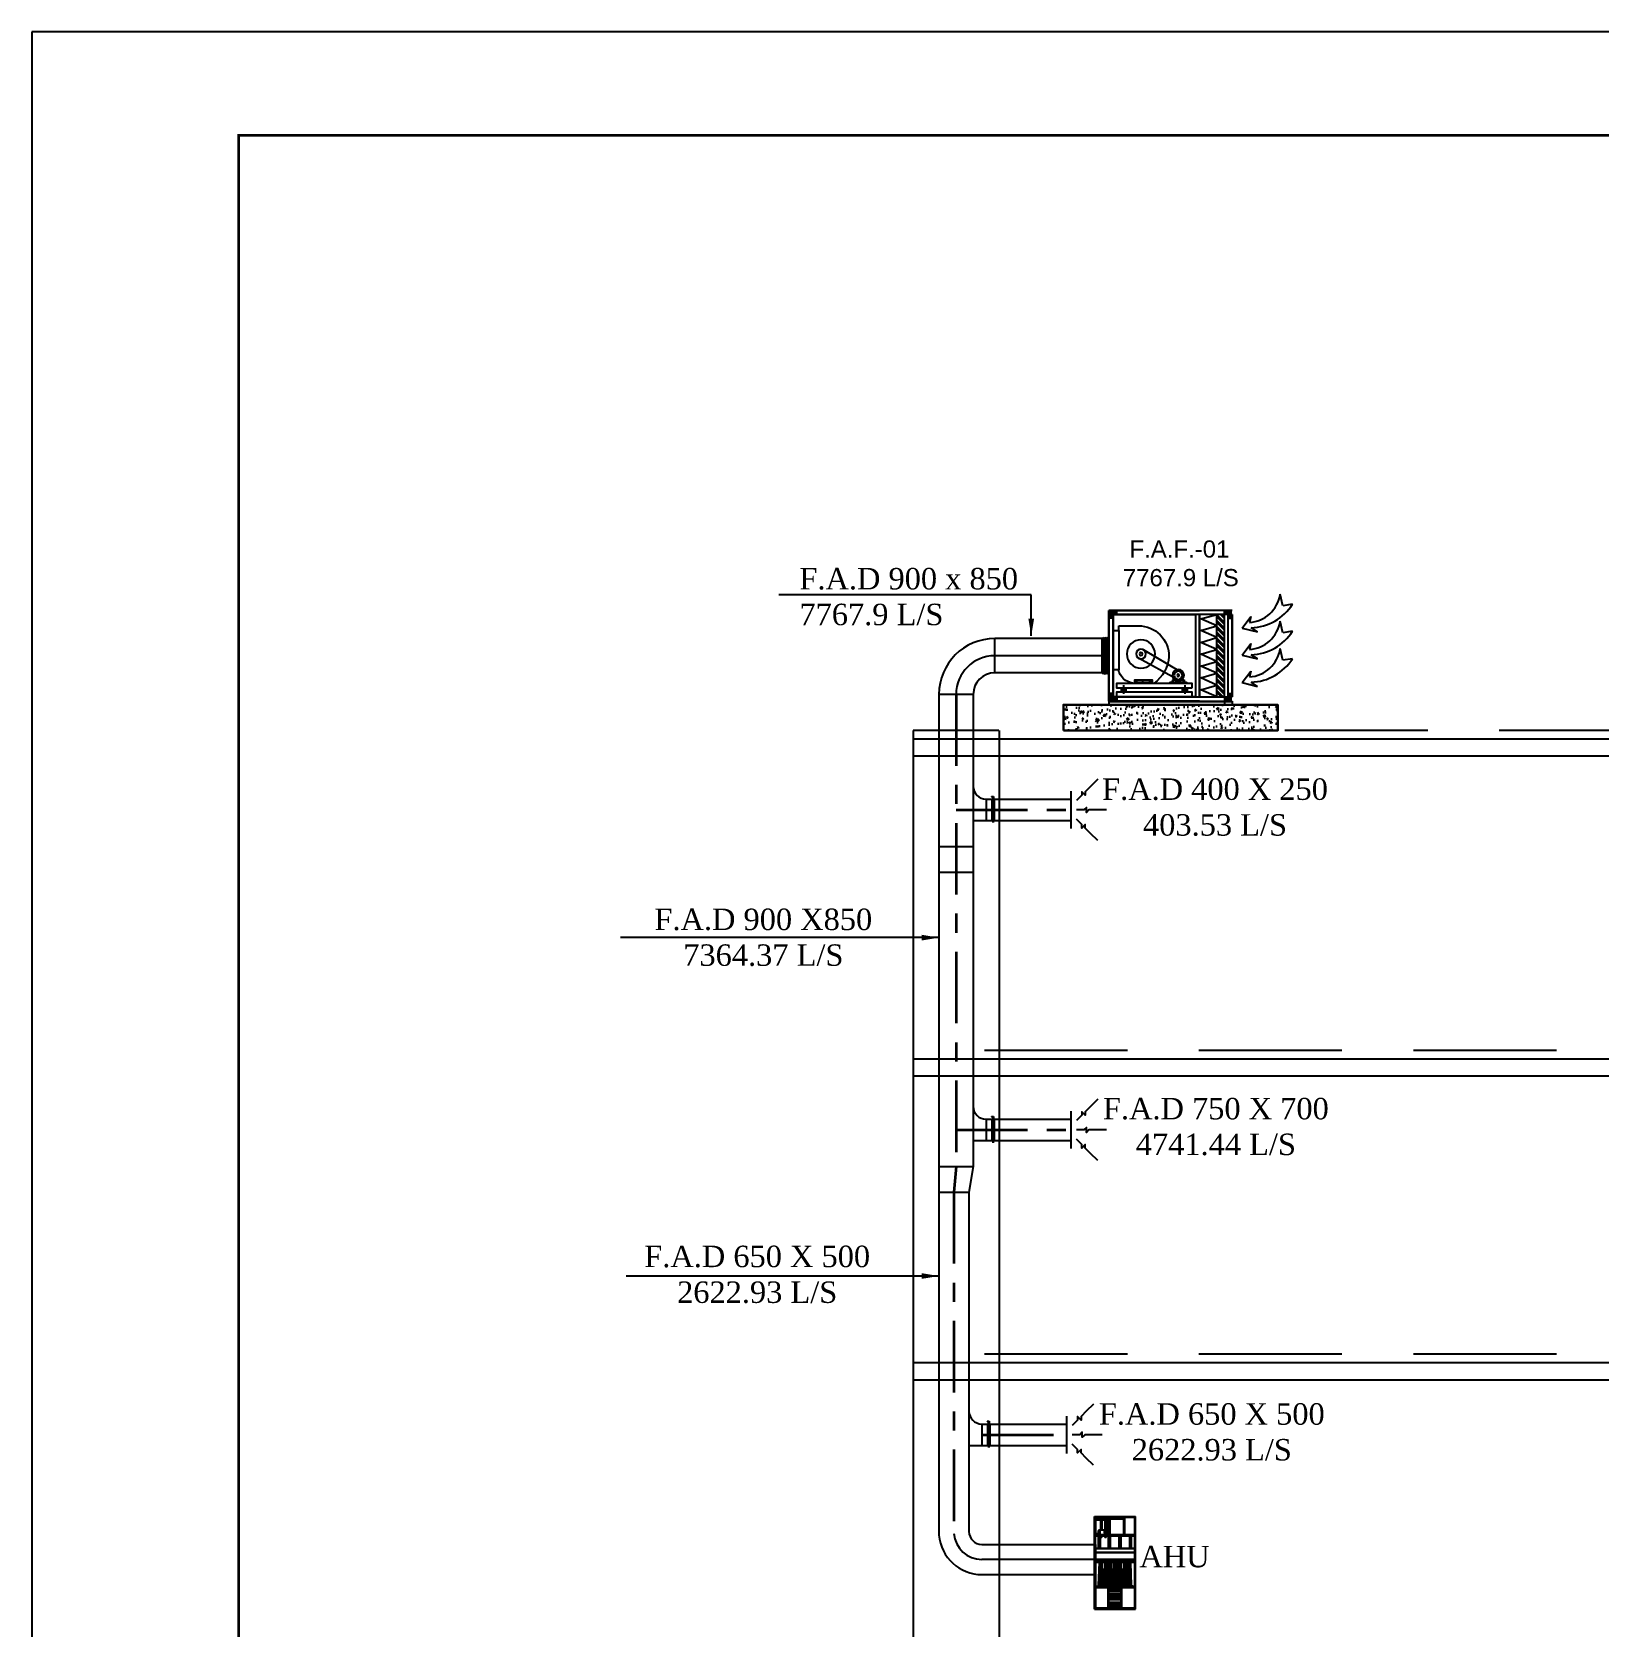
# Model space of a CAD drawing. Header units: inches. Extents: x 54.2 to 72.1, y 17.2 to 29.9.
# Drawn here: x 54.17 to 62.39, y 21.52 to 29.88 of the extents above; entities that cross this region are included whole.
import ezdxf

# ---------------------------------------------------------------- set-up
doc = ezdxf.new("R2010")
doc.units = ezdxf.units.IN
doc.header["$MEASUREMENT"] = 0
doc.linetypes.add('CENTER2', pattern=[1.125, 0.75, -0.125, 0.125, -0.125])
doc.linetypes.add('HIDDEN', pattern=[0.375, 0.25, -0.125])
for name, color, linetype in [('.1', 1, 'Continuous'), ('01_AC-EQUIP', 206, 'Continuous'), ('06_AC-FA.DUCT', 4, 'Continuous'), ('12-AC-FL.CONN.', 2, 'Continuous'), ('A.C.VOLUM DAMPER', 2, 'Continuous'), ('DASH', 1, 'Continuous'), ('R-GRILL', 2, 'Continuous'), ('template', 7, 'Continuous'), ('WALL', 2, 'Continuous')]:
    doc.layers.add(name, color=color, linetype=linetype)
for name, color, linetype, lineweight in [('04-AC_F.A.DUCT', 4, 'Continuous', 35), ('A-Handrail', 2, 'Continuous', 30), ('AC-TEXT', 7, 'Continuous', 30), ('exhaust grill', 220, 'Continuous', 18)]:
    doc.layers.add(name, color=color, linetype=linetype, lineweight=lineweight)
doc.styles.add('AC', font='romans.shx', dxfattribs={"height": 0.2})
doc.styles.add('arial', font='arial.ttf')
doc.dimstyles.get("Standard").update_dxf_attribs({"dimtxt": 0.18, "dimasz": 0.18, "dimexe": 0.18, "dimexo": 0.0625, "dimgap": 0.09, "dimtad": 0, "dimtih": 1, "dimtoh": 1, "dimdec": 4, "dimzin": 0, "dimdsep": 46, "dimtxsty": 'Standard', "dimcen": 0.09, "dimadec": 0, "dimazin": 0, "dimtfac": 1, "dimtdec": 4, "dimtofl": 0, "dimtmove": 0, "dimatfit": 3, "dimfxl": 1, "dimtolj": 1, "dimtzin": 0, "dimarcsym": 0})

# ---------------------------------------------------------------- blocks, each defined once
blk = doc.blocks.new('A$C74983092')
at = {"layer": '01_AC-EQUIP'}
for points in [[(-1.063, 0.066), (-1.063, 0), (-1.028, 0), (-1.028, 0.031), (-0.997, 0.031), (-0.997, 0.066)], [(0, 0.066), (0, 0), (-0.036, 0), (-0.036, 0.031), (-0.067, 0.031), (-0.067, 0.066)], [(-1.063, -0.716), (-1.063, -0.65), (-1.028, -0.65), (-1.028, -0.681), (-0.997, -0.681), (-0.997, -0.716)], [(-0.036, -0.681), (-0.036, -0.65), (0, -0.65), (0, -0.716), (-0.067, -0.716), (-0.067, -0.681)]]:
    blk.add_hatch(color=7, dxfattribs=at).paths.add_polyline_path(points)
h = blk.add_hatch(dxfattribs=at)
h.set_pattern_fill('ANSI32', scale=0.094816, style=0)
h.set_pattern_definition([(45, (-67.101423, -493.577206), (-0.0251420207, 0.0251420207), []), (45, (-67.08466, -493.577206), (-0.0251420207, 0.0251420207), [])])
h.paths.add_polyline_path([(-0.931, 0.03), (-0.997, 0.03), (-0.997, -0.681), (-0.931, -0.681)])
at = {"layer": '01_AC-EQUIP', "color": 7}
for p, q in [((-1.063, 0.066), (0, 0.066)), ((-1.063, 0.03), (-0.036, 0.03)), ((-1.028, 0), (-1.063, 0)), ((-1.027, 0.031), (-1.027, -0.681)), ((-0.997, 0.031), (-0.997, 0.066)), ((-0.997, -0.681), (-0.997, 0.03)), ((-0.931, -0.681), (-0.931, 0.03)), ((0, 0.066), (-0.782, 0.066)), ((-0.782, 0.066), (-0.782, 0.066)), ((-0.747, 0.031), (-0.747, -0.681)), ((-0.036, 0.031), (-0.747, 0.031)), ((-0.067, 0.031), (-0.067, 0.066)), ((-0.036, -0.681), (-0.036, 0.031)), ((-0.036, 0.03), (-0.036, -0.681)), ((-0.036, 0), (0, 0)), ((0, -0.716), (0, 0.066)), ((0, 0.066), (0, -0.716)), ((-0.084, -0.068), (-0.255, -0.068)), ((-0.084, -0.108), (-0.084, -0.068)), ((-0.616, -0.464), (-0.298, -0.274)), ((-0.581, -0.525), (-0.256, -0.347)), ((-0.66, -0.548), (-0.66, -0.569)), ((-0.656, -0.547), (-0.634, -0.547)), ((-0.54, -0.547), (-0.561, -0.547)), ((-0.536, -0.548), (-0.536, -0.569)), ((-0.347, -0.542), (-0.36, -0.542)), ((-0.354, -0.548), (-0.354, -0.535)), ((-0.286, -0.542), (-0.299, -0.542)), ((-0.293, -0.548), (-0.293, -0.535)), ((-0.232, -0.542), (-0.245, -0.542)), ((-0.238, -0.548), (-0.238, -0.535)), ((-1.028, -0.65), (-1.063, -0.65)), ((-0.036, -0.681), (-1.063, -0.681)), ((-0.997, -0.681), (-0.997, -0.716)), ((-0.997, -0.681), (-0.997, -0.748)), ((-0.747, -0.681), (-0.036, -0.681)), ((-0.655, -0.58), (-0.655, -0.654)), ((-0.374, -0.555), (-0.223, -0.555)), ((-0.354, -0.551), (-0.354, -0.567)), ((-0.293, -0.551), (-0.293, -0.567)), ((-0.238, -0.551), (-0.238, -0.567)), ((-0.127, -0.58), (-0.127, -0.654)), ((-0.067, -0.681), (-0.067, -0.716)), ((-0.036, -0.65), (0, -0.65)), ((0, -0.716), (-1.064, -0.716)), ((-1.063, -0.716), (-1.063, -0.748)), ((0, -0.748), (-1.063, -0.748)), ((0, -0.72), (-1.061, -0.72)), ((-0.782, -0.716), (0, -0.716)), ((0, -0.716), (0, -0.752))]:
    blk.add_line(p, q, dxfattribs=at)
for points in [[(-1.063, 0.03), (-1.063, -0.681)], [(-1.063, -0.681), (-1.063, 0.03)], [(-0.931, -0.067), (-0.792, -0.006), (-0.931, 0.03)], [(-0.931, -0.681), (-0.931, 0.03)], [(-0.782, 0.03), (-0.782, -0.681)], [(-0.782, -0.681), (-0.782, 0.03)], [(-0.931, -0.169), (-0.792, -0.108), (-0.931, -0.067)], [(-0.931, -0.271), (-0.792, -0.21), (-0.931, -0.169)], [(-0.931, -0.374), (-0.792, -0.312), (-0.931, -0.271)], [(-0.931, -0.476), (-0.792, -0.415), (-0.931, -0.374)], [(-0.931, -0.578), (-0.792, -0.517), (-0.931, -0.476)], [(-0.63, -0.533), (-0.643, -0.533), (-0.643, -0.555), (-0.553, -0.555), (-0.553, -0.533), (-0.565, -0.533)], [(-0.931, -0.681), (-0.792, -0.619), (-0.931, -0.578)]]:
    blk.add_lwpolyline(points, dxfattribs=at)
for points in [[(-0.084, -0.108), (-0.084, -0.447), (-0.036, -0.447), (-0.036, -0.108)], [(-0.649, -0.533), (-0.649, -0.561), (-0.643, -0.561), (-0.643, -0.533)], [(-0.547, -0.533), (-0.547, -0.561), (-0.553, -0.561), (-0.553, -0.533)], [(-0.374, -0.561), (-0.223, -0.561), (-0.223, -0.533), (-0.374, -0.533)], [(-0.715, -0.605), (-0.067, -0.605), (-0.067, -0.561), (-0.715, -0.561)], [(-0.715, -0.681), (-0.067, -0.681), (-0.067, -0.637), (-0.715, -0.637)], [(-0.676, -0.637), (-0.634, -0.637), (-0.634, -0.605), (-0.676, -0.605)], [(-0.671, -0.561), (-0.643, -0.561), (-0.643, -0.555), (-0.671, -0.555)], [(-0.525, -0.561), (-0.553, -0.561), (-0.553, -0.555), (-0.525, -0.555)], [(-0.106, -0.637), (-0.148, -0.637), (-0.148, -0.605), (-0.106, -0.605)]]:
    blk.add_lwpolyline(points, close=True, dxfattribs=at)
for centre, radius in [((-0.276, -0.31), 0.122), ((-0.276, -0.31), 0.042), ((-0.276, -0.31), 0.0134), ((-0.598, -0.494), 0.0507), ((-0.598, -0.494), 0.035), ((-0.598, -0.494), 0.00909), ((-0.354, -0.542), 0.00444), ((-0.293, -0.542), 0.00444), ((-0.238, -0.542), 0.00444)]:
    blk.add_circle(centre, radius, dxfattribs=at)
for centre, radius, start, end in [((-0.256, -0.328), 0.261, 89.8098, 181.0457), ((-0.217, -0.316), 0.3, 183.3325, 234.9147), ((-0.224, -0.418), 0.144, 276.938, 348.446)]:
    blk.add_arc(centre, radius, start, end, dxfattribs=at)
for points in [[(-0.649, -0.533), (-0.643, -0.533), (-0.649, -0.561), (-0.643, -0.561)], [(-0.547, -0.533), (-0.553, -0.533), (-0.547, -0.561), (-0.553, -0.561)], [(-0.634, -0.605), (-0.634, -0.637), (-0.676, -0.605), (-0.676, -0.637)], [(-0.671, -0.555), (-0.671, -0.561), (-0.649, -0.555), (-0.649, -0.561)], [(-0.525, -0.555), (-0.525, -0.561), (-0.547, -0.555), (-0.547, -0.561)], [(-0.148, -0.605), (-0.148, -0.637), (-0.106, -0.605), (-0.106, -0.637)]]:
    blk.add_solid(points, dxfattribs=at)
blk = doc.blocks.new('A$C60D03859')
at = {"layer": '06_AC-FA.DUCT', "color": 7}
for p, q in [((-0.156, 0.306), (-0.242, -0.048)), ((-0.242, -0.048), (-0.143, 0.1)), ((-0.156, 0.306), (0.115, 0.11)), ((0.115, 0.11), (-0.022, 0.142)), ((0.369, -0.64), (0.64, -0.578)), ((0.403, -0.862), (0.369, -0.64))]:
    blk.add_line(p, q, dxfattribs=at)
for centre, radius, start, end in [((1.032, 0.131), 1.176, 181.521, 237.6803), ((0.755, 0.192), 0.779, 183.7141, 261.5016)]:
    blk.add_arc(centre, radius, start, end, dxfattribs=at)
blk = doc.blocks.new('A$C4FDA1B52')
at = {"layer": '12-AC-FL.CONN.', "color": 7, "linetype": 'Continuous'}
for p, q in [((-0.13, 0.026), (-0.156, 0)), ((-0.156, -0.8), (-0.156, 0)), ((-0.13, 0.026), (-0.104, 0)), ((-0.13, -0.8), (-0.13, 0)), ((-0.078, 0.026), (-0.104, 0)), ((-0.104, -0.8), (-0.104, 0)), ((-0.078, 0.026), (-0.052, 0)), ((-0.078, -0.8), (-0.078, 0)), ((-0.026, 0.026), (-0.052, 0)), ((-0.052, -0.8), (-0.052, 0)), ((-0.026, 0.026), (0, 0)), ((-0.026, -0.8), (-0.026, 0)), ((0, -0.8), (0, 0)), ((-0.13, -0.826), (-0.156, -0.8)), ((-0.13, -0.826), (-0.104, -0.8)), ((-0.078, -0.826), (-0.104, -0.8)), ((-0.078, -0.826), (-0.052, -0.8)), ((-0.026, -0.826), (-0.052, -0.8)), ((-0.026, -0.826), (0, -0.8))]:
    blk.add_line(p, q, dxfattribs=at)
blk = doc.blocks.new('A$C180A56EA')
at = {"layer": 'A.C.VOLUM DAMPER'}
h = blk.add_hatch(dxfattribs=at)
h.set_pattern_fill('ANSI31', scale=0.001, style=0)
h.set_pattern_definition([(45, (129.5106855, -230.48025158), (-8.838834765e-05, 8.838834765e-05), [])])
h.paths.add_polyline_path([(0.046, 0.004), (0.046, 0.006), (0.04, 0.006), (0.04, -0.003), (0.046, -0.003), (0.046, 0), (0.06, 0), (0.06, 0.013), (0.057, 0.013), (0.057, 0.004)])
at = {"layer": 'A.C.VOLUM DAMPER', "color": 7}
for p, q in [((-0.124, 0.003), (-0.116, 0.003)), ((-0.116, 0), (-0.119, 0.003)), ((-0.119, 0), (-0.116, 0.002)), ((-0.116, 0.002), (-0.118, 0.003)), ((-0.116, 0.003), (-0.117, 0.003)), ((-0.117, 0), (-0.116, 0.001)), ((-0.116, 0), (-0.11, 0.006)), ((-0.116, 0.001), (-0.112, 0.006)), ((-0.11, 0), (-0.116, 0.006)), ((-0.116, 0.002), (-0.113, 0.006)), ((-0.116, -0.003), (-0.116, 0.006)), ((-0.116, 0.003), (-0.114, 0.006)), ((-0.116, 0.006), (-0.11, 0.006)), ((-0.116, 0.006), (-0.116, 0.006)), ((-0.116, 0.005), (-0.115, 0.006)), ((-0.116, -0.001), (-0.11, 0.005)), ((-0.11, -0.001), (-0.116, 0.005)), ((-0.116, -0.002), (-0.11, 0.004)), ((-0.11, -0.003), (-0.116, 0.004)), ((-0.116, -0.003), (-0.11, 0.003)), ((-0.111, -0.003), (-0.116, 0.003)), ((-0.112, -0.003), (-0.116, 0.002)), ((-0.113, -0.003), (-0.116, 0)), ((-0.116, 0), (-0.116, 0)), ((-0.11, 0.001), (-0.115, 0.006)), ((-0.11, 0.002), (-0.114, 0.006)), ((-0.114, -0.003), (-0.11, 0.002)), ((-0.11, 0.003), (-0.113, 0.006)), ((-0.113, 0.002), (0.04, 0.002)), ((-0.113, -0.003), (-0.11, 0.001)), ((-0.11, 0.004), (-0.112, 0.006)), ((0.04, 0.012), (-0.11, 0.012)), ((-0.11, 0.005), (-0.11, 0.006)), ((-0.088, 0.011), (-0.099, -0.007)), ((-0.077, 0.011), (-0.066, -0.007)), ((-0.04, 0.011), (-0.051, -0.007)), ((-0.028, 0.011), (-0.017, -0.007)), ((0.006, 0.011), (-0.006, -0.007)), ((0.017, 0.011), (0.029, -0.007)), ((0.046, 0.006), (0.04, 0.006)), ((0.04, 0.006), (0.04, -0.003)), ((0.046, 0.004), (0.046, 0.006)), ((0.057, 0.004), (0.046, 0.004)), ((0.06, 0.013), (0.057, 0.013)), ((0.057, 0.013), (0.057, 0.004)), ((0.06, 0.013), (0.06, 0)), ((-0.124, 0), (-0.116, 0)), ((-0.114, -0.003), (-0.116, -0.001)), ((-0.115, -0.003), (-0.116, -0.002)), ((-0.11, -0.003), (-0.116, -0.003)), ((-0.112, -0.003), (-0.11, 0)), ((-0.111, -0.003), (-0.11, -0.001)), ((-0.11, -0.003), (-0.11, -0.002)), ((-0.11, -0.008), (0.04, -0.008)), ((0.04, -0.003), (0.046, -0.003)), ((0.06, 0), (0.046, 0)), ((0.046, -0.003), (0.046, 0))]:
    blk.add_line(p, q, dxfattribs=at)
at = {"layer": 'A.C.VOLUM DAMPER', "color": 7, "extrusion": (0, 0, -1)}
for centre, major_axis, start_param, end_param in [((-0.094, 0.002), (0.00135, 0.00135), 3.926991, 7.068583), ((-0.094, 0.002), (-0.00135, 0.00135), 2.356195, 5.497787), ((-0.071, 0.002), (0.00135, 0.00135), 3.926991, 7.068583), ((-0.071, 0.002), (-0.00135, 0.00135), 2.356195, 5.497787), ((-0.046, 0.002), (0.00135, 0.00135), 3.926991, 7.068583), ((-0.046, 0.002), (-0.00135, 0.00135), 2.356195, 5.497787), ((-0.023, 0.002), (0.00135, 0.00135), 3.926991, 7.068583), ((-0.023, 0.002), (-0.00135, 0.00135), 2.356194, 5.497787), ((0, 0.002), (0.00135, 0.00135), 3.926991, 7.068583), ((0, 0.002), (0.00135, 0.00135), 0.785398, 3.926991), ((0.023, 0.002), (0.00135, 0.00135), 3.926991, 7.068583), ((0.023, 0.002), (-0.00135, 0.00135), 2.356195, 5.497787)]:
    blk.add_ellipse(centre, major_axis=major_axis, ratio=1, start_param=start_param, end_param=end_param, dxfattribs=at)
blk = doc.blocks.new('ARR03B')
at = {"color": 7}
blk.add_lwpolyline([(0, 0), (-2, 0), (-3.5, 0), (-4, 0.5), (-4, -0.5), (-4.5, 0), (-6, 0)], dxfattribs=at)

msp = doc.modelspace()

# ---------------------------------------------------------------- hatches: boundary and pattern name
for points in [[(59.8231, 22.0929), (59.8952, 22.0929), (59.8952, 22.0884), (59.8231, 22.0884)], [(59.8184, 22.0584), (59.8184, 22.0077), (59.8151, 22.0077), (59.8151, 22.0584)]]:
    msp.add_hatch(color=256).paths.add_polyline_path(points)
at = {"layer": 'A-Handrail', "ltscale": 0.01}
h = msp.add_hatch(dxfattribs=at)
h.set_pattern_fill('AR-CONC', color=254, scale=0.000449934, style=0)
h.set_pattern_definition([(50, (-865.013335, -364.24402), (0.0819709907, -0.007171529), [0.008571234, -0.0942835706]), (355, (-865.013335, -364.24402), (-0.015857197, 0.08596288), [0.006856987, -0.075427119]), (100.451445, (-865.006504, -364.24462), (0.0661137936, 0.078791348), [0.007284428, -0.080128772]), (46.1842, (-865.01334, -364.22116), (0.121967549, -0.018916253), [0.01285685, -0.141425356]), (96.635558, (-865.00317, -364.22274), (0.10681608, 0.111325309), [0.010926646, -0.120193266]), (351.184151, (-865.01334, -364.22116), (0.10681608, 0.111325309), [0.010285466, -0.113140164]), (21, (-865.00191, -364.22688), (0.068216398, -0.0460125413), [0.008571234, -0.0942835706]), (326, (-865.00191, -364.22688), (0.0278068046, 0.082872341), [0.006856987, -0.0754268565]), (71.451445, (-864.99622, -364.23071), (0.096023202, 0.0368598003), [0.007284428, -0.080128634]), (37.5, (-865.013335, -364.24402), (0.00138966615, 0.0380441469), [0, -0.0745125915, 0, -0.0765696876, 0, -0.0757125643]), (7.5, (-865.013335, -364.24402), (0.0300644064, 0.0450745994), [0, -0.0436561503, 0, -0.0727983448, 0, -0.0288564868]), (327.5, (-865.03882, -364.24402), (0.0610067547, -0.002577554), [0, -0.028570779, 0, -0.0891408304, 0, -0.118283025]), (317.5, (-865.05025, -364.24402), (0.066648285, 0.0114402308), [0, -0.0371420127, 0, -0.059198654, 0, -0.08399809])])
h.paths.add_polyline_path([(59.5789, 26.2208), (59.5789, 26.3558), (60.7038, 26.3558), (60.7038, 26.2208)])

# ---------------------------------------------------------------- linework, layer by layer
at = {"layer": '.1', "color": 0}
msp.add_line((72.0642, 29.8845), (54.1685, 29.8845), dxfattribs=at)
for p, q in [((58.9265, 22.6518), (58.9265, 22.0011)), ((59.084, 22.6518), (59.084, 22.0206)), ((59.7431, 22.0999), (59.9573, 22.0999)), ((59.7431, 21.6138), (59.7431, 22.0999)), ((59.7473, 22.0962), (59.9538, 22.0962)), ((59.7473, 21.6185), (59.7473, 22.0962)), ((59.8231, 22.0948), (59.7483, 22.0948)), ((59.7483, 22.0948), (59.7483, 21.9972)), ((59.8952, 22.0844), (59.7483, 22.0844)), ((59.774, 22.0844), (59.774, 22.03)), ((59.7772, 22.03), (59.7772, 22.0844)), ((59.7775, 22.03), (59.7775, 22.0844)), ((59.7806, 22.0844), (59.7806, 22.03)), ((59.797, 22.0844), (59.797, 22.03)), ((59.8001, 22.03), (59.8001, 22.0844)), ((59.8004, 22.03), (59.8004, 22.0844)), ((59.8035, 22.0844), (59.8035, 22.03)), ((59.8135, 22.0948), (59.8135, 22.0844)), ((59.8198, 22.0844), (59.8198, 22.0047)), ((59.8231, 22.0948), (59.8231, 22.0047)), ((59.8952, 22.0948), (59.8952, 22.0047)), ((59.8994, 22.0948), (59.8994, 22.0047)), ((59.9538, 21.6185), (59.9538, 22.0962)), ((59.9573, 21.6138), (59.9573, 22.0999)), ((59.774, 22.0823), (59.7483, 22.0823)), ((59.774, 22.0818), (59.7483, 22.0818)), ((59.774, 22.0793), (59.7483, 22.0793)), ((59.7483, 22.0109), (59.762, 22.0109)), ((59.7483, 22.0098), (59.7625, 22.0098)), ((59.7483, 22.0092), (59.7628, 22.0092)), ((59.7483, 22.0077), (59.7638, 22.0077)), ((59.7483, 22.0047), (59.9525, 22.0047)), ((59.7616, 22.0221), (59.7616, 22.0125)), ((59.7616, 22.0221), (59.7616, 22.0125)), ((59.7674, 22.03), (59.8059, 22.03)), ((59.7701, 22.03), (59.7701, 22.0047)), ((59.7701, 22.03), (59.7701, 22.0047)), ((59.7701, 22.03), (59.8059, 22.03)), ((59.774, 22.0047), (59.774, 21.9894)), ((59.7772, 21.9894), (59.7772, 22.0047)), ((59.7775, 21.9894), (59.7775, 22.0047)), ((59.797, 22.0823), (59.7806, 22.0823)), ((59.797, 22.0818), (59.7806, 22.0818)), ((59.797, 22.0793), (59.7806, 22.0793)), ((59.7806, 21.9894), (59.7806, 22.0047)), ((59.797, 22.0047), (59.797, 21.9894)), ((59.8001, 21.9894), (59.8001, 22.0047)), ((59.8004, 21.9894), (59.8004, 22.0047)), ((59.8198, 22.0823), (59.8035, 22.0823)), ((59.8198, 22.0818), (59.8035, 22.0818)), ((59.8198, 22.0793), (59.8035, 22.0793)), ((59.8035, 21.9894), (59.8035, 22.0047)), ((59.8059, 22.03), (59.8059, 22.0047)), ((59.8059, 22.03), (59.8059, 22.0047)), ((59.8198, 22.0077), (59.8079, 22.0077)), ((59.8198, 22.0092), (59.8085, 22.0092)), ((59.8198, 22.0098), (59.8087, 22.0098)), ((59.8198, 22.0109), (59.809, 22.0109)), ((59.8092, 22.0221), (59.8092, 22.0125)), ((59.8092, 22.0221), (59.8092, 22.0125)), ((59.8151, 22.0185), (59.8092, 22.0185)), ((59.8151, 22.0162), (59.8092, 22.0162)), ((59.8135, 22.0793), (59.8135, 22.0185)), ((59.1515, 21.9531), (59.7473, 21.9531)), ((59.774, 21.9972), (59.7473, 21.9972)), ((59.7473, 21.9531), (59.7473, 21.7948)), ((59.9538, 21.9309), (59.7473, 21.9309)), ((59.9538, 21.9295), (59.7473, 21.9295)), ((59.774, 21.9958), (59.7483, 21.9958)), ((59.763, 21.9309), (59.763, 21.9958)), ((59.7642, 21.9309), (59.7642, 21.9958)), ((59.7718, 21.9309), (59.7718, 21.9958)), ((59.773, 21.9309), (59.773, 21.9958)), ((59.7806, 21.9894), (59.774, 21.9894)), ((59.797, 21.9972), (59.7806, 21.9972)), ((59.797, 21.9958), (59.7806, 21.9958)), ((59.8035, 21.9894), (59.797, 21.9894)), ((59.9538, 21.9972), (59.8035, 21.9972)), ((59.9529, 21.9958), (59.8035, 21.9958)), ((59.816, 21.9309), (59.816, 21.9958)), ((59.8172, 21.9309), (59.8172, 21.9958)), ((59.8248, 21.9309), (59.8248, 21.9958)), ((59.826, 21.9309), (59.826, 21.9958)), ((59.8719, 21.9309), (59.8719, 21.9958)), ((59.8731, 21.9309), (59.8731, 21.9958)), ((59.8807, 21.9309), (59.8807, 21.9958)), ((59.8819, 21.9309), (59.8819, 21.9958)), ((59.9272, 21.9309), (59.9272, 21.9958)), ((59.9284, 21.9309), (59.9284, 21.9958)), ((59.9361, 21.9309), (59.9361, 21.9958)), ((59.9373, 21.9309), (59.9373, 21.9958)), ((59.7473, 21.874), (59.1515, 21.874)), ((59.9538, 21.911), (59.7473, 21.911)), ((59.9538, 21.874), (59.7473, 21.874)), ((59.9538, 21.8622), (59.7473, 21.8622)), ((59.9538, 21.8618), (59.7473, 21.8618)), ((59.9538, 21.9097), (59.7483, 21.9097)), ((59.9538, 21.9093), (59.7483, 21.9093)), ((59.9538, 21.8726), (59.7483, 21.8726)), ((59.9538, 21.8722), (59.7483, 21.8722)), ((59.7483, 21.8578), (59.7483, 21.6201)), ((59.9529, 21.8576), (59.7483, 21.8576)), ((59.7642, 21.7393), (59.7679, 21.8576)), ((59.7716, 21.7393), (59.7679, 21.8576)), ((59.7716, 21.7393), (59.7753, 21.8576)), ((59.779, 21.7393), (59.7753, 21.8576)), ((59.779, 21.7393), (59.7827, 21.8576)), ((59.7864, 21.7393), (59.7827, 21.8576)), ((59.7926, 21.7393), (59.7963, 21.8576)), ((59.8001, 21.7393), (59.7963, 21.8576)), ((59.8001, 21.7393), (59.8038, 21.8576)), ((59.8075, 21.7393), (59.8038, 21.8576)), ((59.8075, 21.7393), (59.8112, 21.8576)), ((59.8149, 21.7393), (59.8112, 21.8576)), ((59.8149, 21.7393), (59.8186, 21.8576)), ((59.8223, 21.7393), (59.8186, 21.8576)), ((59.8223, 21.7393), (59.826, 21.8576)), ((59.8297, 21.7393), (59.826, 21.8576)), ((59.8297, 21.7393), (59.8334, 21.8576)), ((59.8371, 21.7393), (59.8334, 21.8576)), ((59.8414, 21.7393), (59.8451, 21.8576)), ((59.8488, 21.7393), (59.8451, 21.8576)), ((59.8488, 21.7393), (59.8525, 21.8576)), ((59.8562, 21.7393), (59.8525, 21.8576)), ((59.8562, 21.7393), (59.8599, 21.8576)), ((59.8636, 21.7393), (59.8599, 21.8576)), ((59.8636, 21.7393), (59.8673, 21.8576)), ((59.871, 21.7393), (59.8673, 21.8576)), ((59.871, 21.7393), (59.8747, 21.8576)), ((59.8784, 21.7393), (59.8747, 21.8576)), ((59.8784, 21.7393), (59.8821, 21.8576)), ((59.8858, 21.7393), (59.8821, 21.8576)), ((59.8921, 21.7393), (59.8958, 21.8576)), ((59.8995, 21.7393), (59.8958, 21.8576)), ((59.8995, 21.7393), (59.9032, 21.8576)), ((59.9069, 21.7393), (59.9032, 21.8576)), ((59.9069, 21.7393), (59.9106, 21.8576)), ((59.9143, 21.7393), (59.9106, 21.8576)), ((59.9143, 21.7393), (59.918, 21.8576)), ((59.9217, 21.7393), (59.918, 21.8576)), ((59.9217, 21.7393), (59.9254, 21.8576)), ((59.9291, 21.7393), (59.9254, 21.8576)), ((59.9291, 21.7393), (59.9328, 21.8576)), ((59.9365, 21.7393), (59.9328, 21.8576)), ((59.9529, 21.8578), (59.9529, 21.6201)), ((59.1515, 21.7948), (59.1515, 21.7948)), ((59.1515, 21.7948), (59.1515, 21.7948)), ((59.1515, 21.7948), (59.1515, 21.7948)), ((59.1515, 21.7948), (59.7473, 21.7948)), ((59.9529, 21.7313), (59.7483, 21.7313)), ((59.9529, 21.7254), (59.7483, 21.7254)), ((59.7625, 21.7393), (59.938, 21.7393)), ((59.7625, 21.7393), (59.7625, 21.7313)), ((59.7625, 21.7368), (59.938, 21.7368)), ((59.7625, 21.7336), (59.938, 21.7336)), ((59.7895, 21.7393), (59.7895, 21.7313)), ((59.8145, 21.7216), (59.8859, 21.7216)), ((59.8145, 21.6154), (59.8145, 21.7216)), ((59.8177, 21.6154), (59.8177, 21.7216)), ((59.8177, 21.7189), (59.8828, 21.7189)), ((59.8177, 21.7178), (59.8828, 21.7178)), ((59.8177, 21.7103), (59.8828, 21.7103)), ((59.8177, 21.7092), (59.8828, 21.7092)), ((59.8177, 21.697), (59.8828, 21.697)), ((59.8177, 21.6959), (59.8828, 21.6959)), ((59.8177, 21.6881), (59.8828, 21.6881)), ((59.8177, 21.687), (59.8828, 21.687)), ((59.8177, 21.6804), (59.8828, 21.6804)), ((59.8177, 21.6793), (59.8828, 21.6793)), ((59.8177, 21.6727), (59.8828, 21.6727)), ((59.8177, 21.6716), (59.8828, 21.6716)), ((59.8394, 21.7393), (59.8394, 21.7313)), ((59.8828, 21.6154), (59.8828, 21.7216)), ((59.8859, 21.6154), (59.8859, 21.7216)), ((59.8892, 21.7393), (59.8892, 21.7313)), ((59.938, 21.7393), (59.938, 21.7313)), ((59.7431, 21.6138), (59.9573, 21.6138)), ((59.7473, 21.6185), (59.8145, 21.6185)), ((59.7483, 21.6201), (59.8145, 21.6201)), ((59.8145, 21.6154), (59.8859, 21.6154)), ((59.8177, 21.6649), (59.8828, 21.6649)), ((59.8177, 21.6638), (59.8828, 21.6638)), ((59.8177, 21.6506), (59.8828, 21.6506)), ((59.8177, 21.6495), (59.8828, 21.6495)), ((59.8177, 21.6429), (59.8828, 21.6429)), ((59.8177, 21.6417), (59.8828, 21.6417)), ((59.8177, 21.6351), (59.8828, 21.6351)), ((59.8177, 21.634), (59.8828, 21.634)), ((59.8177, 21.6274), (59.8828, 21.6274)), ((59.8177, 21.6263), (59.8828, 21.6263)), ((59.8177, 21.6197), (59.8828, 21.6197)), ((59.8177, 21.6185), (59.8828, 21.6185)), ((59.8859, 21.6201), (59.9529, 21.6201)), ((59.8859, 21.6185), (59.9538, 21.6185))]:
    msp.add_line(p, q)
for points in [[(59.8231, 22.0929), (59.8952, 22.0929), (59.8952, 22.0884), (59.8231, 22.0884)], [(59.8016, 22.013), (59.8016, 22.0216), (59.7925, 22.0216), (59.7925, 22.013)], [(59.8184, 22.0584), (59.8184, 22.0077), (59.8151, 22.0077), (59.8151, 22.0584)]]:
    msp.add_lwpolyline(points, close=True)
for centre, radius, start, end in [((59.1515, 22.0206), 0.2258, 184.95934, 270), ((59.1515, 22.0206), 0.1467, 184.3512, 270), ((59.7727, 22.02), 0.0113, 118.16262, 169.0592), ((59.7727, 22.0147), 0.0113, 190.9408, 241.83738), ((59.7947, 22.0207), 0.0145, 5.80733, 39.82198), ((59.7962, 22.0134), 0.013, 318.17746, 356.19323)]:
    msp.add_arc(centre, radius, start, end)
at = {"layer": '04-AC_F.A.DUCT', "color": 7, "linetype": 'CENTER2', "ltscale": 0.5}
for p, q in [((59.0165, 26.4107), (59.0165, 23.9352)), ((59.0165, 25.8047), (59.6178, 25.8047)), ((59.0165, 24.1264), (59.6178, 24.1264)), ((59.0165, 23.9352), (59.0053, 23.8002)), ((59.0053, 23.8002), (59.0053, 22.0095)), ((59.1515, 22.5281), (59.5953, 22.5281))]:
    msp.add_line(p, q, dxfattribs=at)
at = {"layer": '06_AC-FA.DUCT', "color": 7}
for p, q in [((59.8181, 26.7031), (59.219, 26.7031)), ((59.8181, 26.5232), (59.219, 26.5232)), ((58.9265, 26.4107), (58.9265, 22.8093)), ((59.1065, 26.4107), (59.1065, 23.9352)), ((59.174, 25.8609), (59.6178, 25.8609)), ((59.174, 25.8609), (59.174, 25.7484)), ((59.6178, 25.9026), (59.6178, 25.7067)), ((59.1065, 25.7484), (59.6178, 25.7484)), ((58.9265, 25.6134), (59.1065, 25.6134)), ((58.9265, 25.4785), (59.1065, 25.4785)), ((59.174, 24.1826), (59.6178, 24.1826)), ((59.174, 24.1826), (59.174, 24.0702)), ((59.6178, 24.2244), (59.6178, 24.0284)), ((59.1065, 24.0702), (59.6178, 24.0702)), ((58.9265, 23.9352), (59.1065, 23.9352)), ((59.1065, 23.9352), (59.084, 23.8002)), ((58.9265, 23.8002), (59.084, 23.8002)), ((59.084, 23.8002), (59.084, 22.8093)), ((58.9265, 22.8093), (58.9265, 22.6518)), ((59.084, 22.8093), (59.084, 22.6518)), ((59.5953, 22.6261), (59.5953, 22.4301)), ((59.1515, 22.5843), (59.5953, 22.5843)), ((59.1515, 22.5843), (59.1515, 22.4719)), ((59.084, 22.4719), (59.5953, 22.4719))]:
    msp.add_line(p, q, dxfattribs=at)
at = {"layer": '06_AC-FA.DUCT', "color": 7, "linetype": 'CENTER2'}
msp.add_line((59.8181, 26.6132), (59.219, 26.6132), dxfattribs=at)
at = {"layer": '06_AC-FA.DUCT', "color": 7}
for centre, radius, start, end in [((59.219, 26.4107), 0.2925, 90, 180), ((59.219, 26.4107), 0.1125, 90, 180), ((59.174, 25.9284), 0.0675, 180, 270), ((59.174, 24.2501), 0.0675, 180, 270), ((59.1515, 22.6518), 0.0675, 180, 270), ((59.1515, 22.0206), 0.0675, 180, 270)]:
    msp.add_arc(centre, radius, start, end, dxfattribs=at)
at = {"layer": '06_AC-FA.DUCT', "color": 7, "linetype": 'CENTER2'}
msp.add_arc((59.219, 26.4107), 0.2025, 90, 180, dxfattribs=at)
at = {"layer": 'A-Handrail', "color": 254, "ltscale": 0.01}
msp.add_lwpolyline([(59.5789, 26.2208), (59.5789, 26.3558), (60.7038, 26.3558), (60.7038, 26.2208)], close=True, dxfattribs=at)
at = {"layer": 'DASH', "color": 252, "linetype": 'HIDDEN', "ltscale": 3}
for p, q in [((63.7408, 26.2208), (58.7915, 26.2208)), ((66.6654, 24.5426), (58.7915, 24.5426)), ((66.6654, 22.9498), (58.7915, 22.9498))]:
    msp.add_line(p, q, dxfattribs=at)
at = {"layer": 'template'}
msp.add_line((54.1685, 29.8845), (54.1685, 17.1948), dxfattribs=at)
at = {"layer": 'template', "linetype": 'Continuous', "const_width": 0.0154}
msp.add_lwpolyline([(55.253, 17.7371), (71.5219, 17.7371), (71.5219, 29.3422), (55.253, 29.3422)], close=True, dxfattribs=at)
at = {"layer": 'WALL', "color": 7, "linetype": 'Continuous'}
for p, q in [((59.219, 26.5232), (59.219, 26.7031)), ((59.1065, 26.4107), (58.9265, 26.4107)), ((59.6178, 24.1826), (59.6178, 24.0702)), ((59.5953, 22.5843), (59.5953, 22.4719))]:
    msp.add_line(p, q, dxfattribs=at)
at = {"layer": 'WALL', "color": 8, "linetype": 'Continuous'}
for p, q in [((58.7915, 26.2208), (58.7915, 21.1761)), ((59.2415, 26.2208), (59.2415, 21.1761)), ((66.6654, 26.1759), (58.7915, 26.1759)), ((63.7408, 26.0859), (58.7915, 26.0859)), ((66.6654, 24.4976), (58.7915, 24.4976)), ((66.6654, 24.4076), (58.7915, 24.4076)), ((68.8239, 22.9048), (58.7915, 22.9048)), ((66.6654, 22.8149), (58.7915, 22.8149))]:
    msp.add_line(p, q, dxfattribs=at)
at = {"layer": 'WALL', "linetype": 'Continuous'}
msp.add_line((59.6178, 25.8609), (59.6178, 25.7484), dxfattribs=at)

# ---------------------------------------------------------------- block references
at = {"layer": '01_AC-EQUIP', "color": 160, "xscale": -0.6079867962533491, "yscale": 0.6079867962533491, "zscale": 0.6079867962519677}
msp.add_blockref('A$C74983092', (59.8181, 26.8108), dxfattribs=at)
at = {"layer": '06_AC-FA.DUCT', "color": 7, "xscale": 0.2249166679414252, "yscale": 0.2249166679414252, "zscale": 0.2249166679453385}
msp.add_blockref('A$C4FDA1B52', (59.8181, 26.7031), dxfattribs=at)
at = {"layer": 'A.C.VOLUM DAMPER', "color": 7, "xscale": 0.7498892087681456, "yscale": 0.7498892087681456, "zscale": 0.7498892087681456, "rotation": 90.00000000000001}
for p in [(59.2124, 25.8308), (59.2124, 24.1526), (59.1899, 22.5542)]:
    msp.add_blockref('A$C180A56EA', p, dxfattribs=at)
at = {"layer": 'exhaust grill', "xscale": 0.2249667634830232, "yscale": 0.2249667634830232, "zscale": 0.2249667634830232, "rotation": 90}
for p in [(60.5866, 26.7925), (60.5866, 26.6509), (60.5866, 26.507)]:
    msp.add_blockref('A$C60D03859', p, dxfattribs=at)
at = {"layer": 'R-GRILL', "yscale": 0.02629640755576681, "zscale": 0.0262964075349828}
for p, xscale, rotation in [((59.7592, 25.9652), -0.02629640754407958, 225), ((59.7592, 25.6441), 0.0262964075440796, 315), ((59.8054, 25.8047), -0.02629640755576681, 180)]:
    msp.add_blockref('ARR03B', p, dxfattribs=dict(at, xscale=xscale, rotation=rotation))
at = {"layer": 'R-GRILL', "color": 7, "yscale": 0.02629640755576681, "zscale": 0.0262964075349828}
for p, xscale, rotation in [((59.7592, 24.287), -0.02629640754407958, 225), ((59.8054, 24.1264), -0.02629640755576681, 180), ((59.7592, 23.9659), 0.0262964075440796, 315), ((59.7367, 22.6887), -0.02629640754407958, 225), ((59.7829, 22.5281), -0.02629640755576681, 180), ((59.7367, 22.3676), 0.0262964075440796, 315)]:
    msp.add_blockref('ARR03B', p, dxfattribs=dict(at, xscale=xscale, rotation=rotation))

# ---------------------------------------------------------------- texts
at = {"insert": (59.8212, 27.2179), "char_height": 0.089987, "attachment_point": 1, "style": 'arial'}
msp.add_mtext_dynamic_manual_height_columns('   F.A.F.-01\\P  7767.9 L/S', width=2.059383, gutter_width=1, heights=[0], dxfattribs=at)
at = {"layer": 'AC-TEXT', "color": 34, "linetype": 'Continuous', "insert": (58.1945, 26.771), "char_height": 0.112483, "width": 1.777894, "attachment_point": 7, "style": 'AC'}
msp.add_mtext('\\A1;{\\fTimes New Roman|b0|i0|c0|p18;\\C7;F.A.D 900 x 850\\P7767.9 L/S}', dxfattribs=at)
at = {"layer": 'AC-TEXT', "color": 3, "linetype": 'Continuous', "char_height": 0.112483, "width": 1.980672, "attachment_point": 2, "style": 'AC'}
for s, insert in [('\\A1;{\\fTimes New Roman|b0|i0|c0|p18;\\C7;F.A.D 400 X 250\\P403.53 L/S\\C3; }', (60.3745, 25.9698)), ('\\A1;{\\fTimes New Roman|b0|i0|c0|p18;\\C7;F.A.D 900 X850\\P7364.37 L/S}', (58.0052, 25.287)), ('\\A1;{\\fTimes New Roman|b0|i0|c0|p18;\\C7;F.A.D 750 X 700\\P4741.44 L/S}', (60.379, 24.2945)), ('\\A1;{\\fTimes New Roman|b0|i0|c0|p18;\\C7;F.A.D 650 X 500\\P2622.93 L/S}', (57.973, 23.5194)), ('\\A1;{\\fTimes New Roman|b0|i0|c0|p18;\\C7;F.A.D 650 X 500\\P2622.93 L/S}', (60.3577, 22.6932)), ('\\A1;{\\fTimes New Roman|b0|i0|c0|p18;\\C7;AHU}', (60.1622, 21.9454))]:
    msp.add_mtext(s, dxfattribs=dict(at, insert=insert))

# ---------------------------------------------------------------- leaders
for points in [[(59.4106, 26.7168), (59.4106, 26.933), (58.0857, 26.933)], [(58.9265, 25.1348), (57.2555, 25.1348)], [(58.9265, 23.3604), (57.2852, 23.3604)]]:
    msp.add_leader(points, dimstyle='Standard', override={"dimasz": 0.09})

doc.saveas('drawing.dxf')
